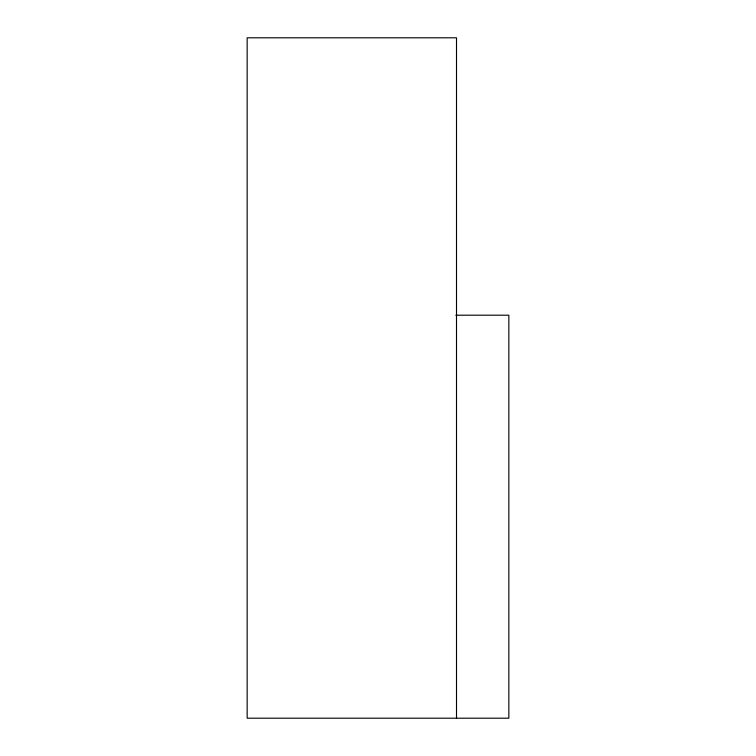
<?xml version="1.0" encoding="UTF-8"?>
<svg xmlns="http://www.w3.org/2000/svg" width="756" height="756" viewBox="0 0 756 756"><rect width="100%" height="100%" fill="white"/><g stroke="black" fill="none" stroke-linecap="round" stroke-linejoin="round"><path stroke-width="1.13" d="M455.802 315.195L508.845 315.195L508.845 718.2L247.155 718.2L247.155 37.8L456.511 37.8L456.511 718.2"/></g></svg>
